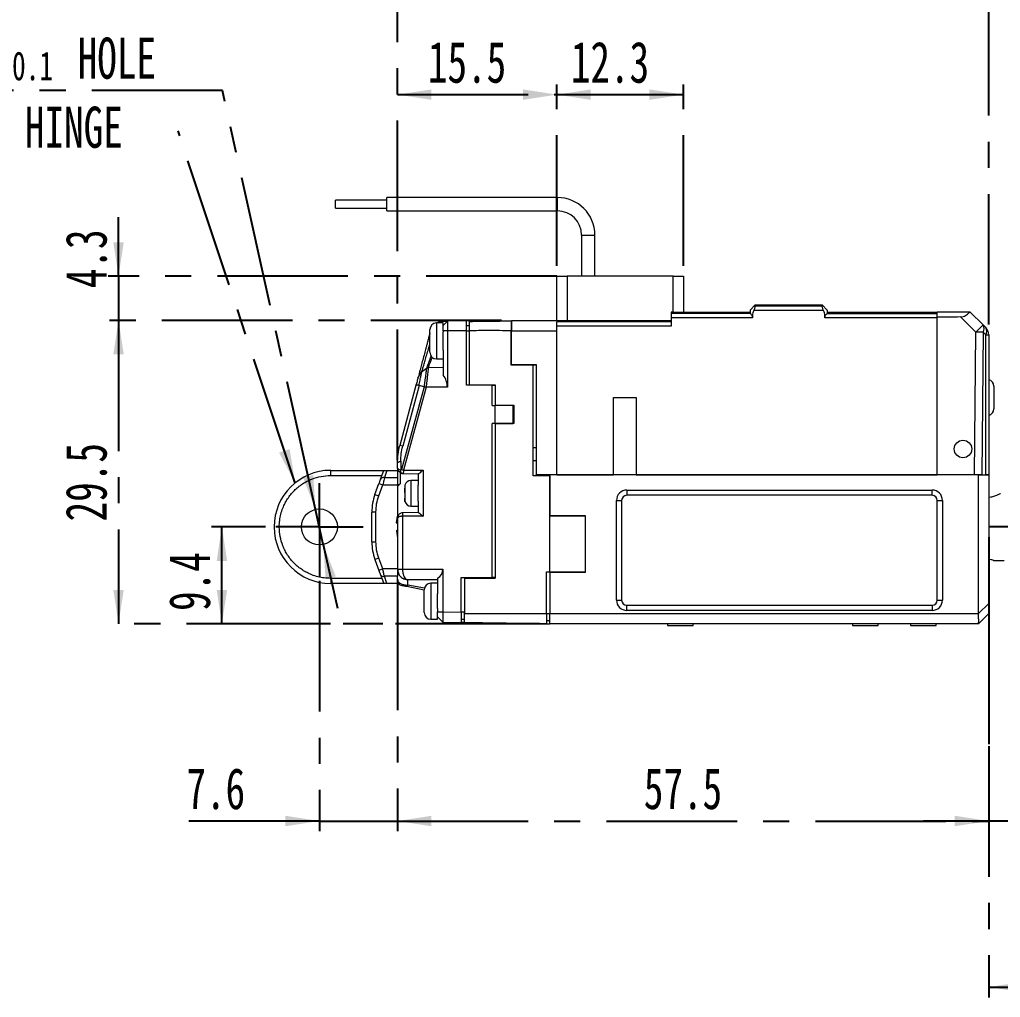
# Paper-space layout '시트2-ENG' of a CAD drawing. Header units: millimetres. Extents: x 5 to 415, y 5 to 292.
# Drawn here: x 80.9 to 176.3, y 134.8 to 229.9 of the extents above; entities that cross this region are included whole.
import ezdxf

# ---------------------------------------------------------------- set-up
doc = ezdxf.new("R2010")
doc.units = ezdxf.units.MM
doc.linetypes.add('CENTERX2', pattern=[20.32, 12.7, -2.54, 2.54, -2.54])
doc.layers.add('CENTER_LINE', color=7, linetype='CENTERX2')
doc.styles.add('SLDTEXTSTYLE0', font='TXT', dxfattribs={"width": 0.7})
doc.dimstyles.new('SLDDIMSTYLE0', dxfattribs={"dimtxt": 4, "dimasz": 3.302, "dimexe": 0, "dimexo": 0.0625, "dimgap": 1, "dimtad": 1, "dimrnd": 1e-09, "dimzin": 12, "dimdsep": 46, "dimtxsty": 'SLDTEXTSTYLE0', "dimsah": 1, "dimcen": 0.09, "dimadec": 0, "dimazin": 3, "dimtfac": 1, "dimtmove": 0, "dimatfit": 0, "dimfxl": 1, "dimfrac": 2, "dimtolj": 1, "dimtzin": 12, "dimarcsym": 0})
doc.dimstyles.new('SLDDIMSTYLE1', dxfattribs={"dimtxt": 4, "dimasz": 3.302, "dimexe": 0, "dimexo": 0.0625, "dimgap": 1, "dimtad": 1, "dimrnd": 1e-09, "dimzin": 12, "dimdsep": 46, "dimtxsty": 'SLDTEXTSTYLE0', "dimsah": 1, "dimcen": 0.09, "dimadec": 0, "dimazin": 3, "dimtfac": 1, "dimtofl": 0, "dimtmove": 0, "dimatfit": 3, "dimfxl": 1, "dimfrac": 2, "dimtolj": 1, "dimtzin": 12, "dimarcsym": 0})
doc.dimstyles.new('SLDDIMSTYLE2', dxfattribs={"dimtxt": 4, "dimasz": 3.302, "dimexe": 0, "dimexo": 0.0625, "dimgap": 1, "dimtad": 0, "dimtih": 1, "dimtoh": 1, "dimdec": 1, "dimrnd": 1e-09, "dimzin": 12, "dimdsep": 46, "dimtxsty": 'SLDTEXTSTYLE0', "dimsah": 1, "dimcen": 0, "dimadec": 0, "dimazin": 3, "dimtol": 1, "dimtp": 0.1, "dimtm": 0.1, "dimtfac": 1, "dimtdec": 1, "dimtmove": 0, "dimatfit": 3, "dimfxl": 1, "dimfrac": 2, "dimtolj": 1, "dimarcsym": 0})
doc.dimstyles.new('SLDDIMSTYLE3', dxfattribs={"dimtxt": 4, "dimasz": 3.302, "dimexe": 0, "dimexo": 0.0625, "dimgap": 1, "dimtad": 1, "dimdec": 1, "dimrnd": 1e-09, "dimzin": 12, "dimdsep": 46, "dimtxsty": 'SLDTEXTSTYLE0', "dimsah": 1, "dimcen": 0.09, "dimadec": 0, "dimazin": 3, "dimtfac": 1, "dimtdec": 1, "dimtofl": 0, "dimtmove": 0, "dimatfit": 3, "dimfxl": 1, "dimfrac": 2, "dimtolj": 1, "dimtzin": 12, "dimarcsym": 0})
doc.dimstyles.new('SLDDIMSTYLE4', dxfattribs={"dimtxt": 0.18, "dimasz": 3.302, "dimexe": 0, "dimexo": 0.0625, "dimgap": 0, "dimtad": 0, "dimtih": 1, "dimtoh": 1, "dimdec": 0, "dimrnd": 1e-09, "dimzin": 0, "dimdsep": 46, "dimtxsty": 'Standard', "dimsah": 1, "dimcen": 0.09, "dimadec": 0, "dimazin": 0, "dimtfac": 3.302, "dimtdec": 0, "dimtofl": 0, "dimtmove": 0, "dimatfit": 3, "dimfxl": 1, "dimfrac": 2, "dimtolj": 1, "dimtzin": 0, "dimarcsym": 0})

# ---------------------------------------------------------------- blocks, each defined once
blk = doc.blocks.new('_D_25')
at = {"layer": 'CENTER_LINE'}
for p, q in [((175.121, 179.54), (175.121, 150.949)), ((181.328, 179.54), (181.328, 150.949)), ((175.121, 151.949), (168.771, 151.949)), ((181.328, 151.949), (175.121, 151.949)), ((181.328, 151.949), (191.586, 151.949))]:
    blk.add_line(p, q, dxfattribs=at)
for points in [[(175.121, 151.949), (171.819, 152.457), (171.819, 151.441)], [(181.328, 151.949), (184.63, 151.441), (184.63, 152.457)]]:
    blk.add_solid(points, dxfattribs=at)
at = {"layer": 'CENTER_LINE', "insert": (186.375, 157.105), "char_height": 4, "attachment_point": 1, "style": 'SLDTEXTSTYLE0'}
blk.add_mtext('L1', dxfattribs=at)
blk = doc.blocks.new('_D_27')
at = {"layer": 'CENTER_LINE'}
for p, q in [((175.121, 179.54), (175.121, 134.802)), ((208.58, 179.54), (208.58, 134.802)), ((175.121, 135.802), (208.58, 135.802))]:
    blk.add_line(p, q, dxfattribs=at)
for points in [[(175.121, 135.802), (178.423, 135.294), (178.423, 136.31)], [(208.58, 135.802), (205.278, 136.31), (205.278, 135.294)]]:
    blk.add_solid(points, dxfattribs=at)
at = {"layer": 'CENTER_LINE', "insert": (189.245, 140.958), "char_height": 4, "attachment_point": 1, "style": 'SLDTEXTSTYLE0'}
blk.add_mtext('L2', dxfattribs=at)
blk = doc.blocks.new('_D_28')
at = {"layer": 'CENTER_LINE'}
for p, q in [((90.488, 204.922), (90.488, 210.657)), ((133.121, 204.922), (89.488, 204.922)), ((90.488, 204.922), (90.488, 200.622)), ((127.721, 200.622), (89.488, 200.622)), ((90.488, 200.622), (90.488, 194.272))]:
    blk.add_line(p, q, dxfattribs=at)
for points in [[(90.488, 204.922), (90.996, 208.224), (89.98, 208.224)], [(90.488, 200.622), (89.98, 197.32), (90.996, 197.32)]]:
    blk.add_solid(points, dxfattribs=at)
at = {"layer": 'CENTER_LINE', "insert": (85.332, 203.746), "char_height": 4, "attachment_point": 1, "rotation": 90, "style": 'SLDTEXTSTYLE0'}
blk.add_mtext('4.3', dxfattribs=at)
blk = doc.blocks.new('_D_29')
at = {"layer": 'CENTER_LINE'}
for p, q in [((133.121, 205.922), (133.121, 223.572)), ((145.421, 205.922), (145.421, 223.572)), ((133.121, 222.572), (145.421, 222.572))]:
    blk.add_line(p, q, dxfattribs=at)
for points in [[(133.121, 222.572), (136.423, 222.064), (136.423, 223.08)], [(145.421, 222.572), (142.119, 223.08), (142.119, 222.064)]]:
    blk.add_solid(points, dxfattribs=at)
at = {"layer": 'CENTER_LINE', "insert": (134.476, 227.728), "char_height": 4, "attachment_point": 1, "style": 'SLDTEXTSTYLE0'}
blk.add_mtext('12.3', dxfattribs=at)
blk = doc.blocks.new('_D_30')
at = {"layer": 'CENTER_LINE'}
for p, q in [((100.591, 222.962), (64.57, 222.962)), ((109.641, 182.248), (100.591, 222.962)), ((110.401, 178.831), (109.641, 182.248)), ((110.401, 178.831), (111.779, 172.633))]:
    blk.add_line(p, q, dxfattribs=at)
for points in [[(109.641, 182.248), (109.421, 185.581), (108.429, 185.361)], [(110.401, 178.831), (110.621, 175.498), (111.613, 175.718)]]:
    blk.add_solid(points, dxfattribs=at)
at = {"layer": 'CENTER_LINE', "attachment_point": 1, "style": 'SLDTEXTSTYLE0'}
for s, insert, char_height in [('%%c', (64.57, 228.118), 4), ('3.5', (68.998, 228.118), 4), ('HOLE', (86.515, 228.118), 4), ('±0.1', (77.459, 226.77), 2.8)]:
    blk.add_mtext(s, dxfattribs=dict(at, insert=insert, char_height=char_height))
blk = doc.blocks.new('_D_31')
at = {"layer": 'CENTER_LINE'}
for p, q in [((104.771, 180.54), (99.541, 180.54)), ((100.541, 171.12), (100.541, 180.54)), ((131.421, 171.12), (99.541, 171.12))]:
    blk.add_line(p, q, dxfattribs=at)
for points in [[(100.541, 180.54), (100.033, 177.238), (101.049, 177.238)], [(100.541, 171.12), (101.049, 174.422), (100.033, 174.422)]]:
    blk.add_solid(points, dxfattribs=at)
at = {"layer": 'CENTER_LINE', "insert": (95.385, 172.374), "char_height": 4, "attachment_point": 1, "rotation": 90, "style": 'SLDTEXTSTYLE0'}
blk.add_mtext('9.4', dxfattribs=at)
blk = doc.blocks.new('_D_32')
at = {"layer": 'CENTER_LINE'}
for p, q in [((127.721, 200.622), (89.488, 200.622)), ((90.488, 200.622), (90.488, 171.12)), ((130.121, 171.12), (89.488, 171.12))]:
    blk.add_line(p, q, dxfattribs=at)
for points in [[(90.488, 200.622), (89.98, 197.32), (90.996, 197.32)], [(90.488, 171.12), (90.996, 174.422), (89.98, 174.422)]]:
    blk.add_solid(points, dxfattribs=at)
at = {"layer": 'CENTER_LINE', "insert": (85.332, 181.076), "char_height": 4, "attachment_point": 1, "rotation": 90, "style": 'SLDTEXTSTYLE0'}
blk.add_mtext('29.5', dxfattribs=at)
blk = doc.blocks.new('_D_33')
at = {"layer": 'CENTER_LINE'}
for p, q in [((110.021, 175.29), (110.021, 150.949)), ((117.621, 175.422), (117.621, 150.949)), ((110.021, 151.949), (97.086, 151.949)), ((110.021, 151.949), (117.621, 151.949)), ((117.621, 151.949), (123.971, 151.949))]:
    blk.add_line(p, q, dxfattribs=at)
for points in [[(110.021, 151.949), (106.719, 152.457), (106.719, 151.441)], [(117.621, 151.949), (120.923, 151.441), (120.923, 152.457)]]:
    blk.add_solid(points, dxfattribs=at)
at = {"layer": 'CENTER_LINE', "insert": (97.086, 157.105), "char_height": 4, "attachment_point": 1, "style": 'SLDTEXTSTYLE0'}
blk.add_mtext('7.6', dxfattribs=at)
blk = doc.blocks.new('_D_34')
at = {"layer": 'CENTER_LINE'}
for p, q in [((117.621, 175.422), (117.621, 150.949)), ((175.121, 172.11), (175.121, 150.949)), ((117.621, 151.949), (175.121, 151.949))]:
    blk.add_line(p, q, dxfattribs=at)
for points in [[(117.621, 151.949), (120.923, 151.441), (120.923, 152.457)], [(175.121, 151.949), (171.819, 152.457), (171.819, 151.441)]]:
    blk.add_solid(points, dxfattribs=at)
at = {"layer": 'CENTER_LINE', "insert": (141.576, 157.105), "char_height": 4, "attachment_point": 1, "style": 'SLDTEXTSTYLE0'}
blk.add_mtext('57.5', dxfattribs=at)
blk = doc.blocks.new('_D_35')
at = {"layer": 'CENTER_LINE'}
for p, q in [((117.621, 187.04), (117.621, 223.572)), ((133.121, 205.922), (133.121, 223.572)), ((117.621, 222.572), (133.121, 222.572))]:
    blk.add_line(p, q, dxfattribs=at)
for points in [[(117.621, 222.572), (120.923, 222.064), (120.923, 223.08)], [(133.121, 222.572), (129.819, 223.08), (129.819, 222.064)]]:
    blk.add_solid(points, dxfattribs=at)
at = {"layer": 'CENTER_LINE', "insert": (120.576, 227.728), "char_height": 4, "attachment_point": 1, "style": 'SLDTEXTSTYLE0'}
blk.add_mtext('15.5', dxfattribs=at)
blk = doc.blocks.new('_D_36')
at = {"layer": 'CENTER_LINE'}
for p, q in [((117.621, 187.04), (117.621, 235.2)), ((175.121, 200.208), (175.121, 235.2)), ((175.121, 234.2), (117.621, 234.2))]:
    blk.add_line(p, q, dxfattribs=at)
for points in [[(117.621, 234.2), (120.923, 233.692), (120.923, 234.708)], [(175.121, 234.2), (171.819, 234.708), (171.819, 233.692)]]:
    blk.add_solid(points, dxfattribs=at)
at = {"layer": 'CENTER_LINE', "insert": (141.576, 239.356), "char_height": 4, "attachment_point": 1, "style": 'SLDTEXTSTYLE0'}
blk.add_mtext('57.5', dxfattribs=at)
blk = doc.blocks.new('SW_NOTE_0_15')
at = {"layer": 'CENTER_LINE', "color": 0, "insert": (-14.898, 2.366), "char_height": 4, "attachment_point": 1, "style": 'SLDTEXTSTYLE0'}
blk.add_mtext('HINGE', dxfattribs=at)
blk = doc.blocks.new('SW_CENTERMARKSYMBOL_5')
at = {"layer": 'CENTER_LINE', "color": 0}
for p, q in [((0, 2.5), (0, 4.25)), ((0, 0), (0, 2.5)), ((-2.5, 0), (-4.25, 0)), ((0, 0), (-2.5, 0)), ((0, 0), (0, -2.5)), ((0, 0), (2.5, 0)), ((2.5, 0), (4.25, 0)), ((0, -2.5), (0, -4.25))]:
    blk.add_line(p, q, dxfattribs=at)

psp = doc.layouts.new('시트2-ENG')

# ---------------------------------------------------------------- linework, layer by layer
at = {"color": 7, "linetype": 'Continuous', "lineweight": 18}
for p, q in [((116.581, 212.322), (111.581, 212.322)), ((111.581, 211.522), (111.581, 212.322)), ((133.171, 212.572), (116.581, 212.572)), ((116.581, 211.922), (116.581, 212.572)), ((116.581, 211.272), (116.581, 211.922)), ((111.581, 211.522), (116.581, 211.522)), ((116.581, 211.272), (133.171, 211.272)), ((135.521, 208.922), (135.521, 204.922)), ((136.821, 204.922), (136.821, 208.922)), ((133.121, 200.622), (133.121, 204.922)), ((134.121, 204.922), (134.121, 200.622)), ((144.421, 204.922), (134.121, 204.922)), ((144.421, 201.419), (144.421, 204.922)), ((145.421, 204.922), (145.421, 201.422)), ((144.416, 201.422), (144.221, 201.422)), ((151.922, 201.307), (144.221, 201.306)), ((144.421, 201.422), (151.921, 201.422)), ((152.421, 202.122), (151.921, 201.622)), ((159.067, 201.579), (152.275, 201.579)), ((152.421, 202.018), (152.421, 202.122)), ((152.421, 202.122), (158.921, 202.122)), ((158.921, 202.018), (152.421, 202.018)), ((159.421, 201.622), (158.921, 202.122)), ((159.42, 201.307), (170.121, 201.306)), ((159.421, 201.422), (170.121, 201.422)), ((173.303, 201.422), (170.121, 201.422)), ((170.121, 200.921), (170.121, 201.422)), ((173.333, 201.41), (174.567, 200.175)), ((122.071, 200.372), (121.421, 200.372)), ((121.67, 200.468), (121.546, 200.372)), ((121.546, 200.372), (121.671, 200.468)), ((121.67, 200.467), (121.546, 200.372)), ((121.848, 200.53), (122.471, 200.541)), ((122.471, 200.541), (122.071, 200.134)), ((122.071, 200.149), (122.071, 200.372)), ((124.321, 200.573), (122.471, 200.541)), ((122.471, 200.541), (122.471, 199.622)), ((124.321, 200.573), (126.621, 200.613)), ((124.321, 199.622), (124.321, 200.573)), ((126.621, 200.613), (126.621, 200.551)), ((128.671, 200.576), (128.721, 200.577)), ((128.721, 200.622), (144.221, 200.622)), ((144.221, 200.49), (133.121, 200.49)), ((144.221, 200.873), (144.221, 200.065)), ((152.155, 200.873), (144.221, 200.873)), ((152.15, 201.122), (152.083, 201.122)), ((152.15, 201.122), (152.155, 200.873)), ((159.187, 200.873), (159.191, 201.122)), ((170.121, 200.873), (159.187, 200.873)), ((159.191, 201.122), (159.259, 201.122)), ((170.121, 185.622), (170.121, 200.921)), ((173.869, 199.477), (172.392, 200.954)), ((120.771, 197.522), (120.771, 199.722)), ((122.071, 199.622), (122.071, 200.134)), ((122.471, 199.622), (122.071, 199.622)), ((122.071, 199.622), (122.071, 199.503)), ((122.071, 197.74), (122.071, 199.503)), ((122.471, 199.622), (122.471, 194.122)), ((124.321, 199.622), (122.471, 199.622)), ((124.621, 200.078), (124.321, 200.078)), ((124.321, 194.32), (124.321, 199.622)), ((124.321, 199.622), (124.621, 199.622)), ((124.621, 194.37), (124.621, 199.622)), ((128.721, 199.622), (128.671, 199.622)), ((128.671, 196.274), (128.671, 199.622)), ((128.721, 199.622), (133.121, 199.622)), ((128.721, 196.322), (128.721, 199.622)), ((144.221, 200.065), (133.121, 200.065)), ((133.121, 185.622), (133.121, 199.622)), ((173.747, 185.622), (173.869, 199.477)), ((174.567, 199.468), (174.445, 185.622)), ((174.567, 200.175), (174.828, 199.915)), ((174.828, 199.208), (174.567, 199.468)), ((174.828, 185.622), (174.828, 199.208)), ((174.828, 199.208), (175.121, 199.208)), ((175.121, 199.208), (175.121, 185.622)), ((122.071, 197.74), (122.071, 195.292)), ((128.671, 197.622), (128.721, 197.622)), ((121.421, 196.872), (122.071, 196.872)), ((119.969, 195.587), (119.849, 195.458)), ((119.849, 195.458), (119.969, 195.587)), ((119.96, 195.539), (119.969, 195.587)), ((120.437, 195.946), (119.969, 195.587)), ((122.071, 196.034), (120.614, 196.008)), ((130.821, 196.274), (128.671, 196.274)), ((128.721, 196.322), (131.121, 196.322)), ((130.821, 185.522), (130.821, 196.274)), ((131.121, 196.274), (130.821, 196.274)), ((131.121, 196.322), (131.121, 185.622)), ((119.612, 195.053), (119.609, 195.04)), ((119.612, 195.053), (119.692, 195.229)), ((119.628, 195.106), (119.615, 195.06)), ((119.628, 195.106), (119.616, 195.054)), ((119.633, 195.08), (119.639, 195.08)), ((119.713, 195.276), (119.652, 195.142)), ((119.439, 194.406), (117.846, 188.461)), ((120.199, 194.175), (118.002, 186.122)), ((119.715, 194.305), (118.129, 188.385)), ((120.401, 194.122), (118.202, 186.067)), ((120.199, 194.175), (119.715, 194.305)), ((122.471, 194.122), (120.401, 194.122)), ((126.821, 194.32), (124.321, 194.32)), ((124.621, 194.37), (124.621, 194.32)), ((124.621, 194.37), (127.121, 194.37)), ((126.821, 192.35), (126.821, 194.32)), ((126.821, 194.32), (127.121, 194.32)), ((127.121, 194.37), (127.121, 192.37)), ((175.621, 194.222), (175.621, 193.122)), ((138.621, 193.122), (140.821, 193.122)), ((138.621, 185.622), (138.621, 193.122)), ((140.821, 193.122), (140.821, 185.622)), ((175.621, 193.122), (175.621, 192.022)), ((126.821, 192.35), (127.121, 192.35)), ((127.121, 192.37), (127.121, 192.35)), ((127.121, 192.37), (128.921, 192.37)), ((127.121, 190.609), (127.121, 192.35)), ((128.871, 192.35), (127.121, 192.35)), ((128.871, 190.609), (128.871, 192.35)), ((128.921, 192.37), (128.921, 190.589)), ((127.121, 190.609), (126.821, 190.609)), ((126.821, 175.622), (126.821, 190.609)), ((127.121, 190.609), (128.871, 190.609)), ((127.121, 190.609), (127.121, 190.589)), ((127.121, 190.589), (127.121, 175.572)), ((128.921, 190.589), (127.121, 190.589)), ((118.129, 188.385), (117.846, 188.461)), ((130.821, 188.271), (131.121, 188.271)), ((131.121, 186.972), (130.821, 186.972)), ((111.121, 185.54), (111.121, 186.04)), ((111.121, 186.04), (116.275, 186.04)), ((115.964, 185.186), (116.275, 186.04)), ((116.275, 186.04), (116.598, 186.04)), ((116.598, 186.04), (116.34, 185.332)), ((116.598, 186.04), (117.621, 186.04)), ((117.621, 186.229), (117.621, 186.753)), ((117.621, 186.04), (117.621, 185.332)), ((117.938, 186.079), (117.922, 186.082)), ((117.938, 186.936), (117.938, 186.079)), ((118.202, 186.067), (120.112, 186.067)), ((120.112, 186.067), (120.112, 181.577)), ((111.121, 185.54), (116.093, 185.54)), ((116.34, 185.332), (117.621, 185.332)), ((117.621, 185.332), (117.621, 184.625)), ((118.073, 185.733), (118.146, 185.73)), ((118.121, 185.724), (119.638, 185.697)), ((119.621, 185.07), (118.921, 185.07)), ((119.621, 185.698), (119.621, 184.598)), ((132.421, 185.522), (130.821, 185.522)), ((133.121, 185.622), (131.121, 185.622)), ((131.121, 185.522), (131.121, 185.622)), ((174.121, 185.62), (132.421, 185.62)), ((132.421, 185.62), (132.421, 181.62)), ((132.421, 181.572), (132.421, 185.522)), ((133.121, 185.622), (138.621, 185.622)), ((135.656, 185.622), (135.656, 185.62)), ((137.821, 185.62), (137.821, 185.622)), ((140.821, 185.622), (170.121, 185.622)), ((145.621, 185.622), (145.621, 185.62)), ((147.621, 185.622), (147.621, 185.62)), ((170.121, 185.62), (170.121, 185.622)), ((173.747, 185.622), (170.121, 185.622)), ((174.445, 185.622), (173.747, 185.622)), ((174.121, 172.12), (174.121, 185.62)), ((174.121, 185.62), (175.121, 185.62)), ((174.445, 185.622), (174.828, 185.622)), ((175.121, 185.622), (174.828, 185.622)), ((175.121, 185.62), (175.121, 185.622)), ((175.121, 185.62), (175.121, 173.11)), ((115.422, 183.698), (115.81, 184.762)), ((115.798, 183.561), (116.186, 184.625)), ((115.81, 184.762), (116.186, 184.625)), ((116.186, 184.625), (117.621, 184.625)), ((117.621, 184.625), (117.621, 181.594)), ((118.338, 184.61), (118.321, 184.468)), ((118.321, 184.468), (118.321, 184.261)), ((118.321, 184.261), (118.329, 184.295)), ((118.321, 184.152), (118.321, 184.261)), ((118.321, 183.993), (118.321, 184.152)), ((119.621, 184.217), (119.621, 184.598)), ((119.621, 183.041), (119.621, 184.217)), ((139.921, 184.12), (169.621, 184.12)), ((139.921, 184.12), (139.921, 183.62)), ((169.621, 183.62), (169.621, 184.12)), ((115.422, 183.698), (115.798, 183.561)), ((118.321, 183.884), (118.321, 183.993)), ((118.329, 183.789), (118.321, 183.755)), ((118.321, 183.755), (118.321, 183.33)), ((118.321, 183.33), (118.338, 183.188)), ((118.321, 183.171), (118.321, 183.33)), ((118.338, 183.029), (118.321, 183.171)), ((118.338, 183.188), (118.338, 183.029)), ((169.621, 183.62), (139.921, 183.62)), ((118.921, 182.57), (119.621, 182.57)), ((119.621, 183.041), (119.621, 181.946)), ((138.921, 173.42), (138.921, 183.12)), ((138.921, 183.12), (139.421, 183.12)), ((139.421, 183.12), (139.421, 173.42)), ((170.121, 183.12), (170.621, 183.12)), ((170.121, 173.42), (170.121, 183.12)), ((170.621, 183.12), (170.621, 173.42)), ((115.121, 179.091), (115.121, 181.988)), ((115.521, 181.988), (115.121, 181.988)), ((115.521, 179.091), (115.521, 181.988)), ((117.534, 180.926), (117.621, 181.594)), ((117.742, 181.695), (117.621, 181.731)), ((117.621, 181.59), (117.673, 181.59)), ((117.621, 181.337), (117.621, 176.422)), ((117.621, 181.165), (117.621, 181.327)), ((117.63, 181.374), (117.628, 181.294)), ((119.636, 181.946), (118.108, 181.92)), ((118.112, 181.577), (118.112, 176.422)), ((120.112, 181.577), (118.112, 181.577)), ((135.921, 181.62), (132.421, 181.62)), ((132.421, 176.172), (132.421, 181.572)), ((135.871, 181.572), (132.421, 181.572)), ((135.871, 181.572), (135.871, 176.172)), ((135.921, 181.572), (135.871, 181.572)), ((135.921, 176.12), (135.921, 181.62)), ((117.534, 180.926), (117.621, 180.84)), ((117.621, 180.84), (117.621, 180.24)), ((117.621, 180.24), (117.534, 180.153)), ((117.534, 180.153), (117.621, 179.485)), ((117.621, 179.485), (117.621, 176.454)), ((115.121, 179.091), (115.521, 179.091)), ((115.798, 177.518), (115.422, 177.381)), ((116.186, 176.454), (115.798, 177.518)), ((115.422, 177.381), (115.81, 176.317)), ((175.579, 177.29), (176.621, 177.29)), ((116.093, 175.54), (111.121, 175.54)), ((111.121, 175.54), (111.121, 175.04)), ((116.186, 176.454), (115.81, 176.317)), ((115.964, 175.893), (116.275, 175.04)), ((117.621, 176.454), (116.186, 176.454)), ((117.621, 175.747), (116.34, 175.747)), ((116.598, 175.04), (116.34, 175.747)), ((117.621, 176.454), (117.621, 176.422)), ((117.621, 176.422), (118.112, 176.422)), ((117.621, 176.357), (117.621, 175.747)), ((117.621, 175.04), (117.621, 175.747)), ((118.112, 176.422), (122.021, 176.422)), ((121.521, 175.556), (121.521, 174.023)), ((122.021, 176.422), (122.021, 172.276)), ((123.821, 175.622), (126.821, 175.622)), ((123.821, 172.244), (123.821, 175.622)), ((124.121, 175.572), (124.121, 175.622)), ((124.121, 175.572), (127.121, 175.572)), ((124.121, 175.572), (124.121, 172.122)), ((127.121, 175.622), (126.821, 175.622)), ((132.121, 176.172), (132.421, 176.172)), ((132.121, 172.122), (132.121, 176.172)), ((132.421, 176.172), (135.871, 176.172)), ((132.421, 176.12), (132.421, 176.172)), ((135.921, 176.12), (132.421, 176.12)), ((132.421, 176.12), (132.421, 172.12)), ((135.921, 176.172), (135.871, 176.172)), ((116.275, 175.04), (111.121, 175.04)), ((116.598, 175.04), (116.275, 175.04)), ((117.621, 175.04), (116.598, 175.04)), ((117.621, 175.141), (117.703, 175.057)), ((120.209, 174.404), (118.523, 174.741)), ((118.621, 175.422), (121.521, 175.422)), ((118.621, 174.864), (118.621, 175.422)), ((121.521, 175.07), (120.871, 175.07)), ((120.221, 173.081), (120.221, 174.42)), ((121.521, 172.94), (121.521, 174.023)), ((120.221, 172.22), (120.221, 173.081)), ((121.521, 172.616), (121.521, 172.94)), ((138.921, 173.42), (139.421, 173.42)), ((139.921, 172.42), (139.921, 172.92)), ((139.921, 172.92), (169.621, 172.92)), ((169.621, 172.92), (169.621, 172.42)), ((170.121, 173.42), (170.621, 173.42)), ((174.121, 172.11), (175.121, 173.11)), ((175.121, 173.11), (175.121, 172.12)), ((121.521, 172.616), (121.521, 172.276)), ((121.521, 171.57), (121.521, 172.276)), ((121.521, 172.276), (122.021, 172.276)), ((121.521, 171.785), (122.024, 171.273)), ((121.521, 171.785), (122.024, 171.273)), ((121.534, 171.772), (121.521, 171.785)), ((122.021, 172.276), (123.821, 172.244)), ((123.821, 172.244), (123.821, 171.245)), ((124.121, 172.239), (123.821, 172.239)), ((132.121, 172.122), (132.421, 172.122)), ((132.421, 172.12), (174.121, 172.12)), ((132.421, 171.12), (132.421, 172.12)), ((169.621, 172.42), (139.921, 172.42)), ((175.121, 172.12), (174.121, 171.12)), ((120.871, 171.57), (121.521, 171.57)), ((122.021, 171.276), (123.821, 171.245)), ((124.121, 171.539), (123.821, 171.539)), ((124.121, 171.239), (123.821, 171.245)), ((131.121, 171.12), (132.421, 171.12)), ((132.421, 171.422), (132.121, 171.422)), ((174.121, 171.12), (132.421, 171.12)), ((143.871, 171.12), (143.871, 170.97)), ((143.871, 170.97), (146.371, 170.97)), ((146.371, 170.97), (146.371, 171.12)), ((161.871, 171.12), (161.871, 170.97)), ((161.871, 170.97), (164.371, 170.97)), ((164.371, 170.97), (164.371, 171.12)), ((167.521, 171.12), (167.521, 170.97)), ((167.521, 170.97), (170.021, 170.97)), ((170.021, 170.97), (170.021, 171.12)), ((174.121, 171.12), (174.121, 171.12))]:
    psp.add_line(p, q, dxfattribs=at)
at = {"color": 8, "linetype": 'Continuous', "lineweight": 18}
for p, q in [((133.171, 211.922), (133.171, 212.572)), ((133.171, 211.272), (133.171, 211.922)), ((135.521, 208.922), (136.171, 208.922)), ((136.171, 208.922), (136.821, 208.922)), ((121.421, 200.372), (121.421, 196.872)), ((128.921, 191.443), (128.871, 191.443)), ((128.871, 191.104), (128.921, 191.104)), ((118.921, 185.07), (118.921, 184.217)), ((118.921, 184.217), (118.921, 182.57)), ((117.631, 181.393), (117.621, 181.337)), ((120.252, 174.601), (118.621, 174.864)), ((120.871, 175.07), (120.871, 172.94)), ((120.871, 172.94), (120.871, 171.57))]:
    psp.add_line(p, q, dxfattribs=at)
at = {"color": 7, "linetype": 'Continuous', "lineweight": 18, "flags": 128}
for points in [[(173.869, 199.477), (174.006, 199.614), (174.137, 199.745), (174.258, 199.866), (174.363, 199.971), (174.45, 200.058), (174.514, 200.122), (174.554, 200.162), (174.567, 200.175)], [(117.621, 186.753), (117.626, 186.779), (117.642, 186.804), (117.668, 186.829), (117.704, 186.853), (117.749, 186.876), (117.804, 186.897), (117.867, 186.917), (117.938, 186.936)], [(118.621, 174.864), (118.607, 174.835), (118.594, 174.809), (118.581, 174.787), (118.568, 174.769), (118.556, 174.756), (118.544, 174.747), (118.533, 174.742), (118.523, 174.741)]]:
    psp.add_lwpolyline(points, dxfattribs=at)
at = {"color": 7, "linetype": 'Continuous', "lineweight": 18}
for centre, radius in [((172.621, 188.122), 0.85), ((110.021, 180.54), 1.75)]:
    psp.add_circle(centre, radius, dxfattribs=at)
for centre, radius, start, end in [((133.171, 208.922), 3.65, 0, 90), ((133.171, 208.922), 2.35, 0, 90), ((121.421, 199.722), 0.65, 90, 180), ((173.159, 114.739), 84.741, 89.04802, 89.52025), ((174.06, 199.822), 0.619, 325.14306, 34.85694), ((174.32, 199.561), 0.619, 325.14306, 34.85694), ((174.121, 199.208), 1, 0, 45), ((121.421, 197.522), 0.65, 180, 270), ((174.971, 194.222), 0.65, 0, 76.65764), ((174.971, 192.022), 0.65, 283.34236, 0), ((111.121, 180.54), 5.5, 90, 270), ((130.959, 232.853), 48.494, 254.50273, 254.74739), ((116.242, 185.029), 0.319, 72.02706, 150.43694), ((118.921, 184.47), 0.6, 90, 167.14802), ((139.921, 183.12), 1, 90, 180), ((169.621, 183.12), 1, 0, 90), ((120.121, 181.988), 5, 160, 180), ((139.921, 183.12), 0.5, 90, 180), ((169.621, 183.12), 0.5, 0, 90), ((118.921, 183.17), 0.6, 193.5835, 270), ((120.121, 179.091), 5, 180, 200), ((116.242, 176.05), 0.319, 209.56306, 287.97294), ((121.021, 176.422), 1, 300.00504, 360), ((118.121, 175.332), 0.5, 180, 258.69007), ((120.871, 174.42), 0.65, 90, 180), ((139.921, 173.42), 1, 180, 270), ((139.921, 173.42), 0.5, 180, 270), ((169.621, 173.42), 1, 270, 0), ((169.621, 173.42), 0.5, 270, 0), ((120.871, 172.22), 0.65, 180, 270), ((175.121, 172.12), 1, 180, 180.573)]:
    psp.add_arc(centre, radius, start, end, dxfattribs=at)
for centre, major_axis, ratio, start_param, end_param in [((269.906, 200.422), (114.589, -0.009), 0.008727, 2.588671, 2.627643), ((120.617, 194.122), (0, 1.886), 0.982842, 4.712389, 5.381677)]:
    psp.add_ellipse(centre, major_axis=major_axis, ratio=ratio, start_param=start_param, end_param=end_param, dxfattribs=at)
for points in [[(133.121, 204.922), (133.136, 204.922), (133.166, 204.922), (133.397, 204.922), (133.728, 204.922), (133.99, 204.922), (134.121, 204.922)], [(144.421, 204.922), (144.552, 204.922), (144.814, 204.922), (145.145, 204.922), (145.376, 204.922), (145.406, 204.922), (145.421, 204.922)], [(144.221, 201.306), (144.221, 201.282), (144.221, 201.234), (144.221, 201.128), (144.221, 201.006), (144.221, 200.917), (144.221, 200.873)], [(170.121, 201.306), (170.121, 201.339), (170.121, 201.407), (170.121, 201.417), (170.121, 201.422)], [(170.121, 200.873), (170.121, 200.917), (170.121, 201.006), (170.121, 201.128), (170.121, 201.234), (170.121, 201.282), (170.121, 201.306)], [(121.671, 200.468), (121.698, 200.485), (121.752, 200.52), (121.816, 200.527), (121.848, 200.53)], [(128.721, 200.622), (128.721, 200.607), (128.721, 200.577), (128.721, 200.346), (128.721, 200.015), (128.721, 199.753), (128.721, 199.622)], [(133.121, 199.622), (133.121, 199.71), (133.121, 199.885), (133.121, 200.129), (133.121, 200.342), (133.121, 200.441), (133.121, 200.49)], [(118.329, 184.295), (118.326, 184.211), (118.32, 184.042), (118.326, 183.873), (118.329, 183.789)], [(115.521, 181.988), (115.533, 182.256), (115.556, 182.793), (115.717, 183.305), (115.798, 183.561)], [(115.798, 177.518), (115.717, 177.774), (115.556, 178.287), (115.533, 178.823), (115.521, 179.091)]]:
    psp.add_open_spline(points, degree=3, dxfattribs=at)
for points, knots in [([(144.221, 201.412), (144.221, 201.413), (144.221, 201.415), (144.221, 201.347), (144.221, 201.306)], [0, 0, 0, 0, 0.397291, 1, 1, 1, 1]), ([(151.921, 201.622), (151.921, 201.618), (151.921, 201.609), (151.921, 201.541), (151.922, 201.441), (151.922, 201.351), (151.922, 201.307)], [0, 0, 0, 0, 0.249826, 0.499768, 0.749826, 1, 1, 1, 1]), ([(152.083, 201.122), (152.06, 201.157), (152.01, 201.233), (151.953, 201.281), (151.922, 201.307)], [0, 0, 0, 0, 0.4537894, 1, 1, 1, 1]), ([(152.275, 201.579), (152.238, 201.503), (152.168, 201.358), (152.156, 201.198), (152.15, 201.122)], [0, 0, 0, 0, 0.523313, 1, 1, 1, 1]), ([(152.275, 201.579), (152.297, 201.625), (152.341, 201.714), (152.386, 201.841), (152.415, 201.948), (152.419, 201.995), (152.421, 202.018)], [0, 0, 0, 0, 0.268331, 0.522065, 0.764688, 1, 1, 1, 1]), ([(158.921, 202.122), (158.921, 202.117), (158.921, 202.108), (158.921, 202.048), (158.921, 202.018)], [0, 0, 0, 0, 0.5000079, 1, 1, 1, 1]), ([(159.067, 201.579), (159.045, 201.625), (159.001, 201.714), (158.956, 201.841), (158.926, 201.948), (158.923, 201.995), (158.921, 202.018)], [0, 0, 0, 0, 0.268398, 0.522178, 0.764747, 1, 1, 1, 1]), ([(159.191, 201.122), (159.186, 201.199), (159.174, 201.359), (159.103, 201.503), (159.067, 201.579)], [0, 0, 0, 0, 0.479315, 1, 1, 1, 1]), ([(159.259, 201.122), (159.279, 201.152), (159.329, 201.229), (159.386, 201.277), (159.42, 201.307)], [0, 0, 0, 0, 0.395708, 1, 1, 1, 1]), ([(159.421, 201.622), (159.421, 201.618), (159.421, 201.609), (159.421, 201.541), (159.42, 201.44), (159.42, 201.351), (159.42, 201.306)], [0, 0, 0, 0, 0.249883, 0.499844, 0.749883, 1, 1, 1, 1]), ([(172.392, 200.954), (172.476, 200.961), (172.644, 200.974), (172.878, 201.089), (173.06, 201.24), (173.203, 201.373), (173.29, 201.433), (173.321, 201.416), (173.333, 201.41)], [0, 0, 0, 0, 0.1540722, 0.3092067, 0.4883347, 0.6715016, 0.8782308, 1, 1, 1, 1]), ([(124.621, 200.527), (125.377, 200.536), (126.727, 200.552), (128.077, 200.569), (128.671, 200.576)], [0, 0, 0, 0, 0.560004, 1, 1, 1, 1]), ([(124.621, 199.622), (124.621, 199.724), (124.621, 199.927), (124.621, 200.198), (124.621, 200.403), (124.621, 200.511), (124.621, 200.522), (124.621, 200.527)], [0, 0, 0, 0, 0.214702, 0.429404, 0.644089, 0.858766, 1, 1, 1, 1]), ([(128.671, 200.576), (128.671, 200.565), (128.671, 200.544), (128.671, 200.38), (128.671, 200.138), (128.671, 199.87), (128.671, 199.692), (128.671, 199.622)], [0, 0, 0, 0, 0.214702, 0.429406, 0.644091, 0.858768, 1, 1, 1, 1]), ([(152.155, 200.873), (152.151, 200.916), (152.142, 201.008), (152.103, 201.083), (152.083, 201.122)], [0, 0, 0, 0, 0.478115, 1, 1, 1, 1]), ([(159.187, 200.873), (159.191, 200.917), (159.199, 201.009), (159.239, 201.083), (159.259, 201.122)], [0, 0, 0, 0, 0.48427, 1, 1, 1, 1]), ([(120.771, 199.378), (120.767, 199.364), (120.757, 199.326), (120.738, 199.255), (120.716, 199.172), (120.701, 199.118), (120.694, 199.092)], [0, 0, 0, 0, 0.165544, 0.457121, 0.732988, 1, 1, 1, 1]), ([(128.671, 199.622), (127.915, 199.623), (126.565, 199.624), (125.215, 199.623), (124.621, 199.622)], [0, 0, 0, 0, 0.560005, 1, 1, 1, 1]), ([(120.694, 199.092), (120.665, 198.981), (120.605, 198.759), (120.516, 198.425), (120.43, 198.105), (120.349, 197.802), (120.273, 197.519), (120.164, 197.111), (120.026, 196.6), (119.878, 196.046), (119.765, 195.624), (119.718, 195.448), (119.699, 195.376)], [0, 0, 0, 0, 0.071307, 0.143292, 0.216504, 0.280964, 0.345051, 0.409115, 0.567356, 0.724885, 0.886843, 1, 1, 1, 1]), ([(120.768, 199.033), (120.765, 199.034), (120.695, 199.063), (120.695, 199.078), (120.694, 199.092)], [0, 0, 0, 0, 0.039799, 1, 1, 1, 1]), ([(120.437, 195.946), (120.436, 195.94), (120.434, 195.926), (120.421, 195.82), (120.399, 195.656), (120.37, 195.434), (120.334, 195.164), (120.293, 194.857), (120.246, 194.524), (120.215, 194.292), (120.199, 194.175)], [0, 0, 0, 0, 0.125362, 0.250249, 0.3751, 0.50004, 0.624975, 0.749787, 0.874671, 1, 1, 1, 1]), ([(120.614, 196.008), (120.613, 195.994), (120.609, 195.963), (120.585, 195.737), (120.552, 195.446), (120.516, 195.117), (120.465, 194.672), (120.423, 194.318), (120.401, 194.122)], [0, 0, 0, 0, 0.180061, 0.378365, 0.505739, 0.63991, 0.801206, 1, 1, 1, 1]), ([(120.437, 195.946), (120.464, 195.964), (120.518, 195.999), (120.583, 196.005), (120.614, 196.008)], [0, 0, 0, 0, 0.5027423, 1, 1, 1, 1]), ([(119.625, 195.084), (119.615, 195.047), (119.596, 194.975), (119.549, 194.799), (119.495, 194.599), (119.458, 194.459), (119.439, 194.39)], [0, 0, 0, 0, 0.253072, 0.504788, 0.755918, 1, 1, 1, 1]), ([(119.705, 195.239), (119.695, 195.236), (119.677, 195.231), (119.653, 195.171), (119.641, 195.143)], [0, 0, 0, 0, 0.527132, 1, 1, 1, 1]), ([(119.957, 195.542), (119.917, 195.514), (119.796, 195.43), (119.723, 195.3), (119.674, 195.214)], [0, 0, 0, 0, 0.327229, 1, 1, 1, 1]), ([(119.957, 195.551), (119.943, 195.542), (119.909, 195.521), (119.883, 195.491), (119.868, 195.473)], [0, 0, 0, 0, 0.4175847, 1, 1, 1, 1]), ([(119.455, 194.398), (119.465, 194.392), (119.489, 194.376), (119.633, 194.331), (119.715, 194.305)], [0, 0, 0, 0, 0.431522, 1, 1, 1, 1]), ([(120.199, 194.175), (120.213, 194.172), (120.242, 194.165), (120.293, 194.16), (120.34, 194.146), (120.375, 194.13), (120.394, 194.124), (120.401, 194.122)], [0, 0, 0, 0, 0.249886, 0.499926, 0.747959, 0.907794, 1, 1, 1, 1]), ([(117.621, 186.753), (117.63, 187.041), (117.649, 187.613), (117.78, 188.18), (117.846, 188.461)], [0, 0, 0, 0, 0.504417, 1, 1, 1, 1]), ([(117.938, 186.936), (117.946, 187.18), (117.961, 187.663), (118.073, 188.146), (118.129, 188.385)], [0, 0, 0, 0, 0.504153, 1, 1, 1, 1]), ([(117.621, 186.257), (117.621, 186.229), (117.621, 186.172), (117.621, 186.032), (117.621, 185.908), (117.621, 185.825), (117.621, 185.734), (117.621, 185.636), (117.621, 185.532), (117.621, 185.456), (117.621, 185.402), (117.621, 185.332), (117.621, 185.221), (117.621, 185.001), (117.621, 184.826), (117.621, 184.697)], [0, 0, 0, 0, 0.166561, 0.333122, 0.390541, 0.44796, 0.505381, 0.562745, 0.620105, 0.677455, 0.680137, 0.700949, 0.781613, 0.838858, 1, 1, 1, 1]), ([(117.621, 186.23), (117.626, 186.186), (117.638, 186.097), (117.746, 185.929), (117.889, 185.832), (117.986, 185.766)], [0, 0, 0, 0, 0.23397, 0.47863, 1, 1, 1, 1]), ([(117.621, 186.229), (117.634, 186.213), (117.662, 186.181), (117.832, 186.116), (117.922, 186.082)], [0, 0, 0, 0, 0.470945, 1, 1, 1, 1]), ([(118.002, 186.122), (118.001, 186.118), (117.999, 186.112), (117.991, 186.099), (117.976, 186.087), (117.957, 186.078), (117.944, 186.079), (117.938, 186.079)], [0, 0, 0, 0, 0.107272, 0.216266, 0.463262, 0.73307, 1, 1, 1, 1]), ([(120.112, 186.067), (120.111, 186.066), (120.069, 186.029), (119.968, 185.942), (119.83, 185.824), (119.723, 185.741), (119.663, 185.702), (119.645, 185.7), (119.638, 185.7)], [0, 0, 0, 0, 0.005863, 0.218298, 0.5267317, 0.7484425, 0.8905948, 1, 1, 1, 1]), ([(111.121, 175.54), (110.911, 175.547), (110.492, 175.562), (109.874, 175.684), (109.315, 175.865), (108.817, 176.092), (108.229, 176.436), (107.694, 176.87), (107.233, 177.381), (106.931, 177.796), (106.674, 178.236), (106.404, 178.828), (106.179, 179.597), (106.102, 180.436), (106.146, 181.168), (106.264, 181.786), (106.447, 182.345), (106.674, 182.843), (107.017, 183.431), (107.452, 183.966), (107.963, 184.427), (108.377, 184.73), (108.817, 184.987), (109.41, 185.255), (110.178, 185.49), (110.807, 185.523), (111.121, 185.54)], [0, 0, 0, 0, 0.040123, 0.079918, 0.120025, 0.152183, 0.184374, 0.250005, 0.282847, 0.315724, 0.347882, 0.380073, 0.440019, 0.5, 0.5401, 0.579895, 0.620025, 0.652183, 0.684375, 0.750006, 0.782848, 0.815724, 0.847882, 0.880074, 0.940011, 1, 1, 1, 1]), ([(115.964, 185.186), (115.945, 185.134), (115.913, 185.045), (115.858, 184.895), (115.826, 184.807), (115.81, 184.762)], [0, 0, 0, 0, 0.427559, 0.711619, 1, 1, 1, 1]), ([(116.34, 185.332), (116.321, 185.245), (116.291, 185.108), (116.237, 184.86), (116.205, 184.712), (116.186, 184.625)], [0, 0, 0, 0, 0.4300589, 0.6669126, 1, 1, 1, 1]), ([(117.979, 185.77), (117.998, 185.76), (118.033, 185.741), (118.072, 185.733), (118.091, 185.729)], [0, 0, 0, 0, 0.5187046, 1, 1, 1, 1]), ([(117.621, 184.472), (117.687, 184.544), (117.783, 184.648), (117.884, 184.742), (117.915, 184.771)], [0, 0, 0, 0, 0.687273, 1, 1, 1, 1]), ([(117.915, 184.771), (117.867, 184.729), (117.797, 184.669), (117.707, 184.629), (117.656, 184.626), (117.625, 184.652), (117.622, 184.683), (117.621, 184.697)], [0, 0, 0, 0, 0.381547, 0.550115, 0.720266, 0.867861, 1, 1, 1, 1]), ([(175.121, 183.429), (175.147, 183.431), (175.334, 183.445), (175.647, 183.54), (176.007, 183.667), (176.238, 183.774), (176.252, 183.78), (176.258, 183.783)], [0, 0, 0, 0, 0.038989, 0.275078, 0.528825, 0.79752, 1, 1, 1, 1]), ([(118.112, 181.577), (118.079, 181.576), (118.014, 181.574), (117.92, 181.562), (117.834, 181.541), (117.736, 181.503), (117.642, 181.438), (117.628, 181.372), (117.621, 181.337)], [0, 0, 0, 0, 0.119498, 0.23974, 0.361536, 0.485663, 0.730817, 1, 1, 1, 1]), ([(118.119, 181.92), (118.064, 181.913), (117.966, 181.902), (117.833, 181.826), (117.726, 181.715), (117.66, 181.577), (117.629, 181.459), (117.63, 181.397), (117.63, 181.374)], [0, 0, 0, 0, 0.2019517, 0.3579213, 0.5524235, 0.7623764, 0.9159197, 1, 1, 1, 1]), ([(118.112, 181.92), (118.112, 181.914), (118.112, 181.904), (118.112, 181.825), (118.112, 181.712), (118.112, 181.622), (118.112, 181.577)], [0, 0, 0, 0, 0.25, 0.5, 0.75, 1, 1, 1, 1]), ([(119.636, 181.946), (119.649, 181.943), (119.674, 181.936), (119.753, 181.88), (119.879, 181.779), (120.008, 181.667), (120.092, 181.594), (120.111, 181.578), (120.112, 181.577)], [0, 0, 0, 0, 0.1584332, 0.3158466, 0.5629952, 0.901208, 0.9941385, 1, 1, 1, 1]), ([(175.579, 177.292), (175.582, 177.292), (175.596, 177.288), (175.519, 177.309), (175.365, 177.348), (175.202, 177.374), (175.121, 177.387)], [0, 0, 0, 0, 0.091354, 0.394207, 0.700322, 1, 1, 1, 1]), ([(115.81, 176.317), (115.834, 176.25), (115.874, 176.14), (115.927, 175.996), (115.952, 175.927), (115.964, 175.893)], [0, 0, 0, 0, 0.428724, 0.713281, 1, 1, 1, 1]), ([(116.34, 175.747), (116.329, 175.796), (116.306, 175.903), (116.254, 176.14), (116.212, 176.334), (116.186, 176.454)], [0, 0, 0, 0, 0.252769, 0.542585, 1, 1, 1, 1]), ([(117.621, 176.422), (117.631, 176.316), (117.651, 176.099), (117.79, 175.847), (117.956, 175.665), (118.132, 175.541), (118.356, 175.443), (118.525, 175.43), (118.621, 175.422)], [0, 0, 0, 0, 0.190183, 0.391587, 0.518897, 0.659859, 0.807345, 1, 1, 1, 1]), ([(117.629, 176.433), (117.631, 176.384), (117.636, 176.29), (117.671, 176.121), (117.755, 175.914), (117.84, 175.77), (117.927, 175.703), (117.932, 175.7)], [0, 0, 0, 0, 0.1708433, 0.3284233, 0.5986701, 0.9782781, 1, 1, 1, 1]), ([(117.932, 175.7), (117.991, 175.65), (118.098, 175.558), (118.308, 175.466), (118.451, 175.448), (118.529, 175.438)], [0, 0, 0, 0, 0.354555, 0.645911, 1, 1, 1, 1]), ([(118.112, 176.422), (118.117, 176.316), (118.128, 176.099), (118.198, 175.847), (118.283, 175.665), (118.372, 175.541), (118.486, 175.444), (118.572, 175.43), (118.621, 175.422)], [0, 0, 0, 0, 0.190182, 0.391587, 0.518814, 0.659859, 0.807214, 1, 1, 1, 1]), ([(117.621, 175.332), (117.628, 175.301), (117.64, 175.246), (117.73, 175.158), (117.842, 175.082), (118.018, 174.996), (118.278, 174.906), (118.508, 174.878), (118.621, 174.864)], [0, 0, 0, 0, 0.182297, 0.322117, 0.457609, 0.574043, 0.791757, 1, 1, 1, 1]), ([(118.523, 174.741), (118.488, 174.748), (118.419, 174.762), (118.318, 174.782), (118.227, 174.801), (118.127, 174.821), (118.041, 174.838), (118.029, 174.84), (118.023, 174.841)], [0, 0, 0, 0, 0.118245, 0.235831, 0.351657, 0.479645, 0.73658, 1, 1, 1, 1]), ([(121.521, 171.785), (121.521, 171.79), (121.521, 171.8), (121.521, 171.884), (121.521, 172.008), (121.521, 172.147), (121.521, 172.239), (121.521, 172.276)], [0, 0, 0, 0, 0.212202, 0.4239986, 0.6415206, 0.855071, 1, 1, 1, 1]), ([(122.021, 172.276), (122.02, 172.161), (122.018, 171.933), (122.017, 171.633), (122.018, 171.409), (122.018, 171.292), (122.02, 171.28), (122.021, 171.276)], [0, 0, 0, 0, 0.219897, 0.434512, 0.649185, 0.86392, 1, 1, 1, 1]), ([(124.121, 171.539), (124.121, 171.547), (124.121, 171.563), (124.121, 171.683), (124.121, 171.86), (124.121, 172.057), (124.121, 172.188), (124.121, 172.239)], [0, 0, 0, 0, 0.2142431, 0.4295233, 0.6428533, 0.8588539, 1, 1, 1, 1]), ([(124.121, 172.122), (125.614, 172.123), (128.281, 172.126), (130.948, 172.123), (132.121, 172.122)], [0, 0, 0, 0, 0.560004, 1, 1, 1, 1]), ([(124.121, 171.223), (124.121, 171.233), (124.121, 171.253), (124.121, 171.408), (124.121, 171.636), (124.121, 171.889), (124.121, 172.056), (124.121, 172.122)], [0, 0, 0, 0, 0.214702, 0.429404, 0.644089, 0.858766, 1, 1, 1, 1]), ([(132.121, 172.122), (132.121, 172.01), (132.121, 171.786), (132.121, 171.487), (132.121, 171.262), (132.121, 171.143), (132.121, 171.13), (132.121, 171.126)], [0, 0, 0, 0, 0.214704, 0.429408, 0.644093, 0.85877, 1, 1, 1, 1]), ([(174.121, 171.12), (174.121, 171.121), (174.122, 171.122), (174.126, 171.134), (174.13, 171.152), (174.135, 171.177), (174.139, 171.209), (174.143, 171.247), (174.146, 171.292), (174.149, 171.358), (174.149, 171.436), (174.147, 171.523), (174.144, 171.593), (174.141, 171.666), (174.137, 171.741), (174.132, 171.82), (174.128, 171.908), (174.123, 172.005), (174.122, 172.074), (174.121, 172.11)], [0, 0, 0, 0, 0.053242, 0.10687, 0.161679, 0.216888, 0.270127, 0.323732, 0.378504, 0.433682, 0.540289, 0.595013, 0.650146, 0.703084, 0.756385, 0.810244, 0.864866, 0.932052, 1, 1, 1, 1]), ([(132.121, 171.126), (130.628, 171.144), (127.961, 171.176), (125.294, 171.209), (124.121, 171.223)], [0, 0, 0, 0, 0.560005, 1, 1, 1, 1])]:
    psp.add_open_spline(points, degree=3, knots=knots, dxfattribs=at)
at = {"color": 8, "linetype": 'Continuous', "lineweight": 18}
for points, knots in [([(121.671, 200.468), (121.67, 200.463), (121.669, 200.456), (121.662, 200.396), (121.66, 200.372)], [0, 0, 0, 0, 0.606351, 1, 1, 1, 1]), ([(121.834, 200.372), (121.835, 200.388), (121.847, 200.516), (121.848, 200.523), (121.848, 200.53)], [0, 0, 0, 0, 0.125082, 1, 1, 1, 1]), ([(119.969, 195.587), (119.973, 195.6), (119.981, 195.627), (120.043, 195.839), (120.139, 196.164), (120.267, 196.598), (120.421, 197.118), (120.591, 197.692), (120.712, 198.1), (120.771, 198.3)], [0, 0, 0, 0, 0.143144, 0.287166, 0.430986, 0.574957, 0.718637, 0.862494, 1, 1, 1, 1]), ([(120.884, 197.179), (120.855, 197.099), (120.809, 196.973), (120.754, 196.82), (120.709, 196.696), (120.664, 196.575), (120.605, 196.412), (120.54, 196.231), (120.481, 196.069), (120.445, 195.965), (120.44, 195.953), (120.437, 195.946)], [0, 0, 0, 0, 0.106881, 0.168608, 0.233735, 0.30227, 0.374177, 0.532031, 0.689085, 0.845199, 1, 1, 1, 1]), ([(120.614, 196.008), (120.619, 196.02), (120.629, 196.042), (120.694, 196.216), (120.798, 196.482), (120.907, 196.761), (120.987, 196.967), (121.01, 197.028)], [0, 0, 0, 0, 0.228689, 0.450272, 0.670143, 0.90183, 1, 1, 1, 1]), ([(119.715, 194.305), (119.749, 194.475), (119.815, 194.81), (119.886, 195.173), (119.929, 195.385), (119.954, 195.51), (119.958, 195.53), (119.96, 195.539)], [0, 0, 0, 0, 0.293873, 0.576883, 0.732624, 0.879289, 1, 1, 1, 1]), ([(117.922, 186.082), (117.914, 186.061), (117.899, 186.017), (117.891, 185.948), (117.898, 185.879), (117.924, 185.82), (117.953, 185.783), (117.976, 185.774), (117.98, 185.772)], [0, 0, 0, 0, 0.164948, 0.34698, 0.542494, 0.74552, 0.948546, 1, 1, 1, 1]), ([(118.074, 185.735), (118.064, 185.738), (118.037, 185.746), (117.999, 185.777), (117.963, 185.826), (117.939, 185.887), (117.928, 185.953), (117.927, 186.018), (117.934, 186.059), (117.938, 186.079)], [0, 0, 0, 0, 0.095347, 0.254415, 0.416082, 0.575419, 0.727902, 0.870106, 1, 1, 1, 1]), ([(118.202, 186.067), (118.2, 186.025), (118.196, 185.958), (118.188, 185.877), (118.18, 185.822), (118.171, 185.775), (118.161, 185.745), (118.153, 185.726), (118.148, 185.727), (118.146, 185.728)], [0, 0, 0, 0, 0.2389337, 0.3736336, 0.5181858, 0.6413886, 0.8012522, 0.9167135, 1, 1, 1, 1]), ([(117.915, 184.771), (117.915, 184.972), (117.916, 185.374), (117.916, 185.727), (117.916, 185.805), (117.916, 185.823)], [0, 0, 0, 0, 0.4371348, 0.8742691, 1, 1, 1, 1])]:
    psp.add_open_spline(points, degree=3, knots=knots, dxfattribs=at)
at = {"layer": 'CENTER_LINE'}
for p, q in [((110.021, 180.54), (110.021, 176.49)), ((110.021, 180.54), (110.021, 175.662)), ((181.328, 180.54), (175.121, 180.54))]:
    psp.add_line(p, q, dxfattribs=at)

# ---------------------------------------------------------------- block references
for name, p in [('SW_NOTE_0_15', (96.274, 219.043)), ('SW_CENTERMARKSYMBOL_5', (110.021, 180.54))]:
    psp.add_blockref(name, p, dxfattribs=at)

# ---------------------------------------------------------------- dimensions: what is measured, and where the dimension line sits
for base, p1, p2, dimstyle, picture, middle in [((117.621, 234.2), (175.121, 199.208), (117.621, 186.04), 'SLDDIMSTYLE1', '_D_36', (146.371, 234.2)), ((133.121, 222.572), (117.621, 186.04), (133.121, 204.922), 'SLDDIMSTYLE1', '_D_35', (125.371, 222.572)), ((145.421, 222.572), (133.121, 204.922), (145.421, 204.922), 'SLDDIMSTYLE1', '_D_29', (139.271, 222.572)), ((175.121, 151.949), (181.328, 180.54), (175.121, 180.54), 'SLDDIMSTYLE0', '_D_25', (188.98, 151.949)), ((208.58, 135.802), (175.121, 180.54), (208.58, 180.54), 'SLDDIMSTYLE1', '_D_27', (191.85, 135.802)), ((117.621, 151.949), (110.021, 176.29), (117.621, 176.422), 'SLDDIMSTYLE0', '_D_33', (100.541, 151.949)), ((175.121, 151.949), (117.621, 176.422), (175.121, 173.11), 'SLDDIMSTYLE1', '_D_34', (146.371, 151.949))]:
    dim = psp.add_linear_dim(base=base, p1=p1, p2=p2, dimstyle=dimstyle, dxfattribs=at)
    dim.commit()
    dim.dimension.update_dxf_attribs({"geometry": picture, "text_midpoint": middle, "dimtype": 160})
dim = psp.add_diameter_dim_2p(p1=(109.641, 182.248), p2=(110.401, 178.831), text='<> HOLE', dimstyle='SLDDIMSTYLE2', dxfattribs=at)
dim.commit()
dim.dimension.update_dxf_attribs({"geometry": '_D_30', "text_midpoint": (81.787, 225.792), "dimtype": 163})
for base, p1, p2, dimstyle, picture, middle in [((90.488, 200.622), (134.121, 204.922), (128.721, 200.622), 'SLDDIMSTYLE0', '_D_28', (90.488, 207.202)), ((90.488, 171.12), (128.721, 200.622), (131.121, 171.12), 'SLDDIMSTYLE1', '_D_32', (90.488, 185.871)), ((100.541, 180.54), (132.421, 171.12), (105.771, 180.54), 'SLDDIMSTYLE3', '_D_31', (100.541, 175.83))]:
    dim = psp.add_linear_dim(base=base, p1=p1, p2=p2, angle=90, dimstyle=dimstyle, dxfattribs=at)
    dim.commit()
    dim.dimension.update_dxf_attribs({"geometry": picture, "text_midpoint": middle, "dimtype": 160})

# ---------------------------------------------------------------- leaders
psp.add_leader([(107.658, 184.812), (96.274, 219.043)], dimstyle='SLDDIMSTYLE4', dxfattribs=at)

doc.saveas('drawing.dxf')
